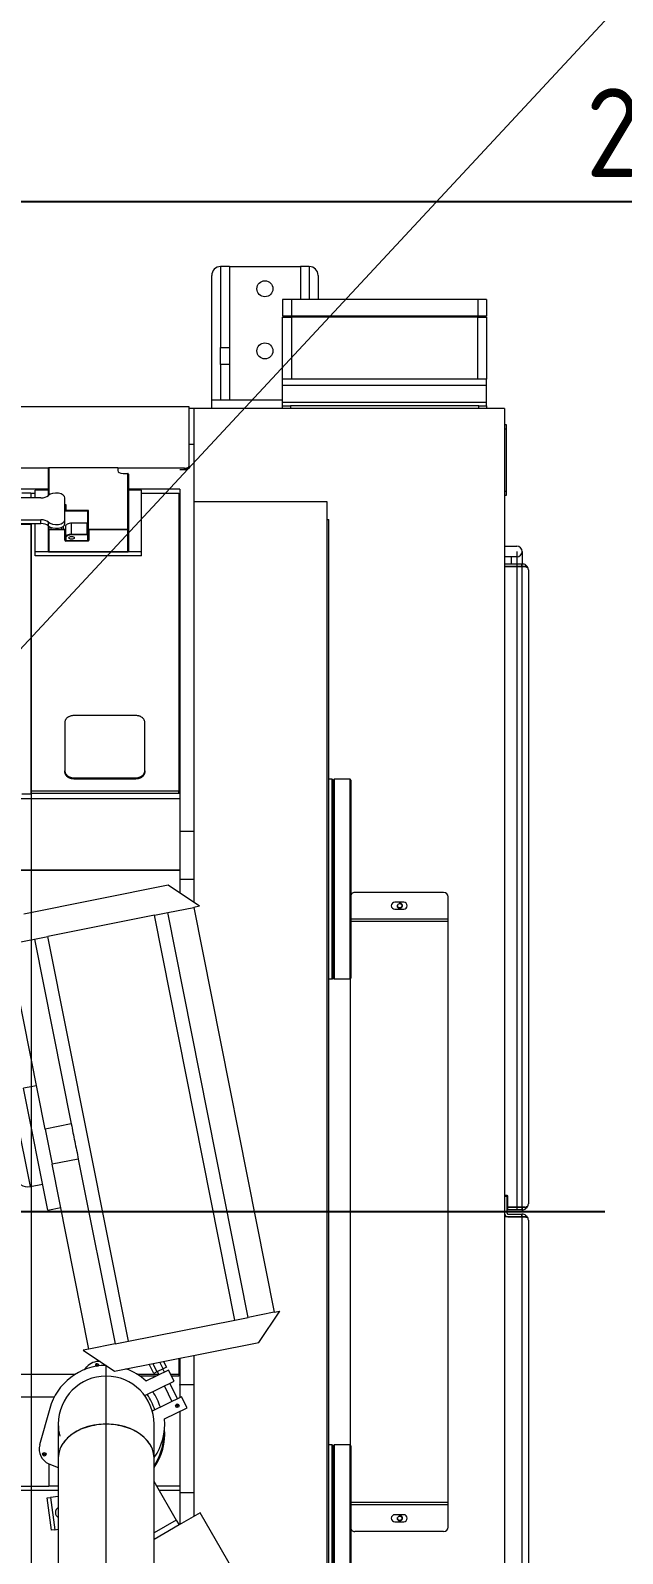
# Model space of a CAD drawing. Extents: x -681219 to -550379, y -242630 to -158199.
# Drawn here: x -588520 to -587852, y -222651 to -220936 of the extents above; entities that cross this region are included whole.
import ezdxf
from ezdxf.lldxf.tags import DXFTag

# ---------------------------------------------------------------- set-up
doc = ezdxf.new("R2010")
doc.units = 0
doc.header["$LTSCALE"] = 1000
doc.linetypes.add('DASHED', pattern=[0.75, 0.5, -0.25])
doc.layers.get('0').update_dxf_attribs({"linetype": 'CONTINUOUS'})
doc.layers.get('Defpoints').update_dxf_attribs({"linetype": 'CONTINUOUS'})
doc.layers.add('center', color=253, linetype='CENTER2')
doc.layers.add('DIM', color=7, linetype='CONTINUOUS', lineweight=18)
doc.layers.add('famsun', color=7, linetype='CONTINUOUS', lineweight=0)
doc.styles.add('ISOCP', font='isocp.shx', dxfattribs={"bigfont": 'gbcbig.shx'})
tags = doc.linetypes.add('CENTER2', pattern=[28.575, 19.05, -3.175, 3.175, -3.175]).pattern_tags.tags
tags[10:11] = [DXFTag(74, 4), DXFTag(75, 0), DXFTag(340, '0'), DXFTag(46, 0.0), DXFTag(50, 0.0), DXFTag(44, 0.0), DXFTag(45, 0.0)]
tags[8:9] = [DXFTag(74, 4), DXFTag(75, 0), DXFTag(340, '0'), DXFTag(46, 0.0), DXFTag(50, 0.0), DXFTag(44, 0.0), DXFTag(45, 0.0)]
tags[6:7] = [DXFTag(74, 4), DXFTag(75, 0), DXFTag(340, '0'), DXFTag(46, 0.0), DXFTag(50, 0.0), DXFTag(44, 0.0), DXFTag(45, 0.0)]
tags[4:5] = [DXFTag(74, 4), DXFTag(75, 0), DXFTag(340, '0'), DXFTag(46, 0.0), DXFTag(50, 0.0), DXFTag(44, 0.0), DXFTag(45, 0.0)]
doc.dimstyles.new('STD2', dxfattribs={"dimscale": 40, "dimtxt": 2.5, "dimasz": 2.5, "dimexe": 1, "dimexo": 0.7, "dimgap": 0.7, "dimtad": 1, "dimdec": 0, "dimdsep": 46, "dimtxsty": 'ISOCP', "dimcen": 2.5, "dimadec": 1, "dimazin": 2, "dimtfac": 1, "dimtdec": 0, "dimtmove": 0, "dimatfit": 3, "dimfxl": 0, "dimarcsym": 0})

# ---------------------------------------------------------------- blocks, each defined once
blk = doc.blocks.new('CYPZ04001A0001XY_A_CYPZ1000_V_1')
at = {"color": 0, "linetype": 'ByBlock', "lineweight": -2}
for p, q in [((-634.5, 1216), (-634.5, 173.8)), ((-1083.5, -905), (-1083.5, 905)), ((-883.5, 800), (-883.5, -800)), ((-885.5, 780), (-885.5, -780)), ((-1110.5, 9.3), (-1110.5, 723.2)), ((-1103.7, 727), (-1103.7, 5.5)), ((-863.1, 551), (-740.6, 338.8)), ((-910.5, 263.5), (-910.5, 486.5)), ((-909.5, 487.5), (-909.5, 262.5)), ((-891.5, 262.5), (-891.5, 487.5)), ((-890.5, 263.5), (-890.5, 486.5)), ((-890.5, 486.5), (-890.5, 263.5)), ((-889.5, 487.5), (-889.5, 262.5)), ((-688.5, 453.9), (-688.5, 365.5)), ((-580.5, 365.5), (-580.5, 453.9)), ((-716.8, 352.6), (-699.5, 362.6)), ((-713.6, 347), (-688.5, 361.5)), ((-699.5, 362.6), (-688.5, 368.9)), ((-688.5, 365.5), (-688.5, 277.1)), ((-580.5, 277.1), (-580.5, 365.5)), ((-1020, 355), (-1020, 330)), ((-1015, 360), (-915, 360)), ((-960, 349), (-970, 349)), ((-740.6, 338.8), (-716.8, 352.6)), ((-717.5, 316.5), (-717.5, 352.2)), ((-713.6, 347), (-716.8, 352.6)), ((-689.8, 305.7), (-713.6, 347)), ((-576.7, 358), (-580.5, 357.5)), ((-576.7, 358), (-572.7, 358.6)), ((-571.9, 321.7), (-576.7, 358)), ((-572.7, 358.6), (-567.9, 322.2)), ((-1020, 330), (-1020, 327.4)), ((-1020, 330), (-910.5, 330)), ((-1020, 327.4), (-1020, -327.4)), ((-1020, 327.4), (-910.5, 327.4)), ((-970, 341), (-960, 341)), ((-733.5, 316.5), (-733.5, 343)), ((-733.5, 194.9), (-733.5, 316.5)), ((-733.5, 316.5), (-717.5, 316.5)), ((-717.5, 224.7), (-717.5, 316.5)), ((-717.5, 313.8), (-694.4, 313.8)), ((-580.5, 320.6), (-571.9, 321.7)), ((-580.5, 313.8), (696.5, 313.8)), ((-567.9, 322.2), (-571.9, 321.7)), ((-717.5, 308.8), (-691.5, 308.8)), ((-689.8, 305.7), (-688.5, 306.4)), ((-688.5, 303.5), (-689.8, 305.7)), ((-580.5, 308.8), (-570, 308.8)), ((695.5, 308.8), (-570, 308.8)), ((-570, 283.7), (-570, 308.8)), ((-688.5, 277.3), (-688.5, 238.9)), ((-569.9, 283.7), (-580.5, 288)), ((-580.5, 238.9), (-580.5, 277.3)), ((-910.5, 263.5), (-909.5, 262.5)), ((-910, 263), (-910, -263)), ((-909.5, 262.5), (-891.5, 262.5)), ((-891.5, 262.5), (-890.5, 263.5)), ((-890.5, 263.5), (-889.5, 262.5)), ((-889.5, 262.5), (-885.5, 262.5)), ((-570.9, 221.3), (-559.5, 262.4)), ((-700.2, 233.2), (-725.8, 220.7)), ((-719.6, 208.1), (-686.5, 224.3)), ((-725.8, 220.7), (-719.6, 208.1)), ((-717.5, 195), (-717.5, 209.1)), ((-714.9, 210.4), (-706.4, 193)), ((-678, 206.9), (-711.1, 190.7)), ((-700.1, 196.1), (-708.6, 213.5)), ((-390.7, 208.4), (-576, 208.4)), ((-733.5, 161.5), (-733.5, 194.9)), ((-733.5, 194.9), (-717.5, 194.9)), ((-717.5, 195), (-717.5, 194.2)), ((-717.5, 164.7), (-717.5, 194.9)), ((-711.1, 190.7), (-704.9, 178.1)), ((-704.9, 178.1), (-679.4, 190.6)), ((-644, 179.3), (-806.8, 146.9)), ((-716.5, 182.6), (-716.5, 185)), ((-716.5, 185), (-708.3, 185)), ((-716.5, 164.9), (-716.5, 182.6)), ((-707.2, 182.6), (-716.5, 182.6)), ((-702.5, 174.8), (-698.9, 176.6)), ((-699.3, 168.3), (-702.5, 174.8)), ((-700.2, 180.4), (-698.4, 176.8)), ((-698.9, 176.6), (-691.7, 180.1)), ((-698.9, 176.6), (-695.2, 169.1)), ((-692.2, 179.9), (-693.9, 183.5)), ((-668.9, 182.6), (-693.5, 182.6)), ((-691.7, 180.1), (-688.1, 181.9)), ((-687.1, 170.7), (-691.7, 180.1)), ((-690.8, 185), (-672.6, 185)), ((-688.1, 181.9), (-683.1, 171.6)), ((-608.7, 155.8), (-644, 179.3)), ((-609.9, 177.7), (-612.6, 174.5)), ((-415.5, 182.6), (-600.1, 182.6)), ((-716.5, 170), (-717.5, 170)), ((-644.5, 148.6), (-615.1, 154.5)), ((-615.1, 154.5), (-608.7, 155.8)), ((-615.1, 154.5), (-573.7, -53.7)), ((-806.8, 146.9), (-830.4, 111.7)), ((-659.6, 145.6), (-779.6, 121.8)), ((-644.5, 148.6), (-659.6, 145.6)), ((-659.6, 145.6), (-568.8, -310.4)), ((-603.1, -59.5), (-644.5, 148.6)), ((-779.6, 121.8), (-794.6, 118.8)), ((-779.6, 121.8), (-688.9, -334.3)), ((-824, 112.9), (-830.4, 111.7)), ((-824, 112.9), (-794.6, 118.8)), ((-733.3, -343.1), (-824, 112.9)), ((-794.6, 118.8), (-703.9, -337.3)), ((-1109, 5.5), (-1109.3, 5.5)), ((-1109.3, 5.5), (-1108.3, 5.5)), ((-1108.3, 5.5), (-1109, 5.5)), ((-1108.3, 5.5), (-1109, 5)), ((-1107.6, 5.8), (-1108.2, 5.8)), ((-1107.8, 5.5), (-1108.2, 5.8)), ((-1106.8, 5.8), (-1108.2, 4.2)), ((-1108.2, 4.2), (-1107.8, 3.8)), ((-1103.7, 5.5), (-1107.8, 5.5)), ((-1107.8, 3.8), (-1106.5, 5.5)), ((-1106.5, 5.5), (-1103.7, 5.5)), ((-1103.7, 5.5), (-1083.5, 5.5)), ((-1103.7, 5.5), (-1103.7, 2.5)), ((-1103.7, 5.5), (-1103, 5.5)), ((-1103.7, 2.5), (-1103, 2.5)), ((-1103, 5.5), (-1103, 2.5)), ((-1087.5, 5.5), (-1103, 5.5)), ((-1087.5, 2.5), (-1103, 2.5)), ((-1086.5, 1.5), (-1086.5, -17.5)), ((-1110.5, -723.2), (-1110.5, -9.3)), ((-1109.3, -5.5), (-1108.3, -5.5)), ((-1109, -5.5), (-1109.3, -5.5)), ((-1108.3, -5.5), (-1109, -5)), ((-1108.3, -5.5), (-1109, -5.5)), ((-1107.8, -3.8), (-1108.2, -4.2)), ((-1106.8, -5.8), (-1108.2, -4.2)), ((-1108.2, -5.8), (-1107.8, -5.5)), ((-1107.6, -5.8), (-1108.2, -5.8)), ((-1107.8, -3.8), (-1106.5, -5.5)), ((-1103.7, -5.5), (-1107.8, -5.5)), ((-1106.5, -5.5), (-1103.7, -5.5)), ((-1103.7, -5.5), (-1103.7, -2.5)), ((-1103, -2.5), (-1103.7, -2.5)), ((-1103, -5.5), (-1103.7, -5.5)), ((-1103.7, -5.5), (-1103.7, -727)), ((-1087.5, -5.5), (-1103.7, -5.5)), ((-1103, -2.5), (-1087.5, -2.5)), ((-1103, -5.5), (-1103, -2.5)), ((-1103, -5.5), (-1087.5, -5.5)), ((-1097.5, -744), (-1097.5, -2.5)), ((-1087.5, -2.5), (-1087.5, -5.5)), ((-1087.5, -5.5), (-1087.5, -17.5)), ((-568.7, -2), (-583.4, -4.9)), ((-568.7, -2), (-541.4, -139.3)), ((-1086.5, -18.5), (-1086.5, -17.5)), ((-1086.5, -17.5), (-1083.5, -17.5)), ((-1086.5, -18.5), (-1083.5, -18.5)), ((-549.1, -28.7), (-562.8, -31.4)), ((-549.1, -28.7), (-533.5, -107.1)), ((-603.1, -59.5), (-573.7, -53.7)), ((-565.8, -93.4), (-573.7, -53.7)), ((-595.2, -99.3), (-565.8, -93.4)), ((-553.8, -307.4), (-595.2, -99.3)), ((-565.8, -93.4), (-524.4, -301.6)), ((-556.1, -142.2), (-541.4, -139.3)), ((-909.5, -262.5), (-910.5, -263.5)), ((-910.5, -486.5), (-910.5, -263.5)), ((-909.5, -262.5), (-909.5, -487.5)), ((-891.5, -262.5), (-909.5, -262.5)), ((-891.5, -487.5), (-891.5, -262.5)), ((-890.5, -263.5), (-891.5, -262.5)), ((-889.5, -262.5), (-890.5, -263.5)), ((-890.5, -486.5), (-890.5, -263.5)), ((-890.5, -263.5), (-890.5, -486.5)), ((-889.5, -262.5), (-889.5, -487.5)), ((-885.5, -262.5), (-889.5, -262.5)), ((-553.8, -307.4), (-568.8, -310.4)), ((-524.4, -301.6), (-553.8, -307.4)), ((-688.9, -334.3), (-568.8, -310.4)), ((-1020, -327.4), (-1020, -330)), ((-1020, -327.4), (-910.5, -327.4)), ((-1020, -330), (-1020, -355)), ((-1020, -330), (-910.5, -330)), ((-960, -341), (-970, -341)), ((-739.7, -344.4), (-733.3, -343.1)), ((-733.5, -343.2), (-733.5, -342.2)), ((-703.9, -337.3), (-733.3, -343.1)), ((-704.4, -368), (-541.6, -335.6)), ((-688.9, -334.3), (-703.9, -337.3)), ((-1015, -360), (-915, -360)), ((-970, -349), (-960, -349)), ((-739.7, -344.4), (-704.4, -368)), ((-733.5, -374.5), (-733.5, -348.5)), ((-717.5, -374.5), (-717.5, -359.2)), ((-733.5, -428.5), (-733.5, -374.5)), ((-733.5, -374.5), (-717.5, -374.5)), ((-717.5, -428.5), (-717.5, -374.5)), ((575.5, -384.9), (-717.5, -384.9)), ((575.5, -385.3), (-717.5, -385.3)), ((-733.5, -864.7), (-733.5, -428.5)), ((-733.5, -428.5), (-717.5, -428.5)), ((-717.5, -814.4), (-717.5, -428.5)), ((-446.1, -465.8), (-717.5, -465.8)), ((-717.5, -471.6), (-549.5, -471.6)), ((-549.5, -471.7), (-716.5, -471.7)), ((-716.5, -471.7), (-716.5, -474.6)), ((-716.5, -809.7), (-716.5, -474.6)), ((-549.5, -474.6), (-716.5, -474.6)), ((-549.5, -775.6), (-549.5, -470.8)), ((-549.5, -470.8), (-539.5, -470.8)), ((-549.5, -775.6), (-549.5, -474.6)), ((-910.5, -486.5), (-909.5, -487.5)), ((-909.5, -487.5), (-891.5, -487.5)), ((-891.5, -487.5), (-890.5, -486.5)), ((-890.5, -486.5), (-889.5, -487.5)), ((-889.5, -487.5), (-885.5, -487.5)), ((-678, -497.1), (-678, -495.8)), ((-678, -497.1), (-678, -551.7)), ((-598, -487.8), (-668, -487.8)), ((-668, -487.8), (-668, -489.1)), ((-598, -489.1), (-668, -489.1)), ((-598, -489.1), (-598, -487.8)), ((-588, -495.8), (-588, -497.1)), ((-588, -551.7), (-588, -497.1)), ((-668, -559.2), (-598, -559.2)), ((-1109.3, -727), (-1108.3, -727)), ((-1109, -727), (-1109.3, -727)), ((-1108.3, -727), (-1109, -727.5)), ((-1108.3, -727), (-1109, -727)), ((-1106.8, -726.7), (-1108.2, -728.3)), ((-1107.8, -727), (-1108.2, -726.7)), ((-1107.6, -726.7), (-1108.2, -726.7)), ((-1108.2, -728.3), (-1107.8, -728.7)), ((-1107.8, -728.7), (-1106.5, -727)), ((-1103.7, -727), (-1107.8, -727)), ((-1106.5, -727), (-1103.7, -727)), ((-1103.7, -727), (-1103, -727)), ((-1103.7, -727), (-1103.7, -730)), ((-1103.7, -727), (-1083.5, -727)), ((-1103.7, -730), (-1103, -730)), ((-1103.5, -744), (-1103.5, -730)), ((-1103, -727), (-1103, -730)), ((-1083.5, -727), (-1103, -727)), ((-1083.5, -730), (-1103, -730)), ((-1091.5, -730), (-1091.5, -738)), ((-1097.5, -738), (-1083.5, -738)), ((-1083.5, -750), (-1097.5, -750)), ((-717.5, -747.3), (-716.5, -747.3)), ((-717.5, -750), (-716.5, -750)), ((-674.5, -739.3), (-674.5, -743.6)), ((-674.5, -739.3), (-554.5, -739.3)), ((-674.5, -743.6), (-674.5, -813.1)), ((-674.5, -743.6), (-554.5, -743.6)), ((-659.5, -768.8), (-659.5, -744.3)), ((-570, -743.6), (-659, -743.6)), ((-659, -743.6), (-659, -768.5)), ((-570, -768.5), (-570, -743.6)), ((-569.5, -744.3), (-569.5, -768.8)), ((-554.5, -739.3), (-554.5, -743.6)), ((-554.5, -743.6), (-554.5, -775.6)), ((-659.5, -831.3), (-659.5, -768.8)), ((-659, -768.5), (-615, -768.5)), ((-659, -768.5), (-659, -769.2)), ((-659, -769.2), (-659, -832)), ((-614.5, -769.2), (-659, -769.2)), ((-615, -768.5), (-615, -756.7)), ((-614.5, -756.9), (-614.5, -769.2)), ((-614.5, -769.2), (-614.5, -790.3)), ((-614, -755.8), (-589, -755.8)), ((-614, -755.8), (-614, -756.5)), ((-614, -756.5), (-614, -763.5)), ((-589, -756.5), (-614, -756.5)), ((-614, -763.5), (-614, -777.6)), ((-613.5, -776.1), (-613.5, -763.9)), ((-613, -762.9), (-595.5, -762.9)), ((-613, -763.6), (-613, -762.9)), ((-595.5, -763.6), (-613, -763.6)), ((-613, -763.6), (-613, -775.9)), ((-595.5, -763.6), (-595.5, -762.9)), ((-595.5, -763.6), (-595.5, -775.9)), ((-589, -755.8), (-589, -756.5)), ((-589, -759.4), (-589, -756.5)), ((-588.5, -769.2), (-588.5, -756.9)), ((-588.5, -772.1), (-588.5, -769.2)), ((-585.7, -769.2), (-588.5, -769.2)), ((-588, -756.7), (-588, -768.5)), ((-588, -768.5), (-570, -768.5)), ((-586, -772.4), (-586, -769.8)), ((-584, -768.7), (-584, -771.3)), ((-572, -768.7), (-584, -768.7)), ((-572, -771.3), (-572, -768.7)), ((-570, -769.2), (-570.3, -769.2)), ((-570, -769.2), (-570, -768.5)), ((-570, -769.8), (-570, -769.2)), ((-570, -769.8), (-570, -772.4)), ((-569.5, -768.8), (-569.5, -772.8)), ((-883.5, -780), (-885.5, -780)), ((-614, -777.6), (-613.5, -777.6)), ((-613.5, -789.8), (-613.5, -776.1)), ((-613, -775.9), (-595.5, -775.9)), ((-588, -775.6), (-588, -779.8)), ((-588, -779.8), (-588, -804.4)), ((-569.3, -772.9), (-569.3, -777.1)), ((-560.7, -775.6), (-560.7, -779.8)), ((-494, -775.6), (-560.7, -775.6)), ((-494, -779.8), (-560.7, -779.8)), ((-883.5, -800), (-733.5, -800)), ((-717.5, -804.1), (-716.5, -804.1)), ((-614.5, -790.3), (-589.5, -790.3)), ((-588.5, -789.8), (-613.5, -789.8)), ((-589.5, -789.8), (-589.5, -790.3)), ((-589.5, -790.3), (-589.5, -796.7)), ((-589.5, -796.7), (-588, -796.7)), ((-588.5, -796.2), (-588.5, -789.8)), ((-588, -796.2), (-588.5, -796.2)), ((-560.7, -804.4), (-494, -804.4)), ((-554.5, -804.4), (-554.5, -813.1)), ((-549.5, -809.7), (-549.5, -804.1)), ((-549.5, -809.7), (-549.5, -804.1)), ((-1085.5, -812), (-1085.5, -807)), ((-1085.5, -807), (-1083.5, -807)), ((-1085.5, -882), (-1085.5, -812)), ((-1083.5, -812), (-1085.5, -812)), ((-717.5, -814), (-717.5, -814.4)), ((-717.5, -814.4), (-717.5, -814.4)), ((-717.5, -814.4), (-659.5, -814.4)), ((-674.5, -809.7), (-716.5, -809.7)), ((-674.5, -813.1), (-659.5, -813.1)), ((-570, -838.2), (-570, -807.6)), ((-569.5, -807.2), (-569.5, -838)), ((-569.5, -813.1), (-554.5, -813.1)), ((-569.5, -814.4), (-416, -814.4)), ((-549.5, -809.7), (-554.5, -809.7)), ((-549.5, -809.7), (-539.5, -809.7)), ((-728, -840.3), (-728, -838.5)), ((-728, -840.3), (-728, -907)), ((-723, -836.1), (-717.5, -836.1)), ((-723, -836.1), (-723, -837.8)), ((-723, -837.8), (-647.5, -837.8)), ((-653.5, -832), (-659, -832)), ((-647.5, -838.2), (-647.5, -835.2)), ((-647.5, -838.2), (-570, -838.2)), ((-647.4, -838.3), (-569.7, -838.3)), ((-569.5, -837.8), (-425, -837.8)), ((-733.5, -905), (-733.5, -864.7)), ((-733.5, -864.7), (-728, -864.7)), ((-1085.5, -882), (-1083.5, -882)), ((-1085.5, -887), (-1085.5, -882)), ((-1083.5, -887), (-1085.5, -887)), ((-1083.5, -905), (-733.5, -905)), ((-1063.5, -908), (-1063.5, -905)), ((-1063.5, -908), (-1063.5, -911.8)), ((-1054.5, -908), (-1063.5, -908)), ((-1054.5, -905), (-1054.5, -908)), ((-1054.5, -908), (-842.5, -908)), ((-842.5, -908), (-842.5, -905)), ((-833.5, -908), (-842.5, -908)), ((-833.5, -905), (-833.5, -908)), ((-833.5, -908), (-833.5, -911.8)), ((-753.5, -905), (-753.5, -915)), ((-733.5, -905), (-728, -905)), ((-728, -907), (-444.7, -907)), ((-1063.5, -911.8), (-1063.5, -931.2)), ((-1063.5, -911.8), (-833.5, -911.8)), ((-833.5, -911.8), (-833.5, -931.2)), ((-753.5, -915), (-833.5, -915)), ((-773.5, -954.7), (-773.5, -915)), ((-763.5, -954.7), (-763.5, -915)), ((-753.5, -915), (-753.5, -1055)), ((-1063.5, -931.2), (-1063.5, -938)), ((-1063.5, -931.2), (-833.5, -931.2)), ((-1063.5, -938), (-833.5, -938)), ((-1063.5, -1008), (-1063.5, -938)), ((-1053.5, -938), (-1053.5, -1008)), ((-843.5, -1008), (-843.5, -938)), ((-833.5, -931.2), (-833.5, -938)), ((-833.5, -938), (-833.5, -1008)), ((-773.5, -954.7), (-763.5, -954.7)), ((-773.5, -974), (-773.5, -954.7)), ((-763.5, -954.7), (-763.5, -974)), ((-773.5, -1065), (-773.5, -974)), ((-763.5, -974), (-773.5, -974)), ((-763.5, -1065), (-763.5, -974)), ((-1053.5, -1008), (-1063.5, -1008)), ((-1063.5, -1028), (-1063.5, -1009)), ((-1063.5, -1009), (-1053.5, -1009)), ((-1053.5, -1008), (-843.5, -1008)), ((-1053.5, -1028), (-1053.5, -1009)), ((-1053.5, -1009), (-843.5, -1009)), ((-873.5, -1009), (-873.5, -1008)), ((-863.5, -1009), (-863.5, -1008)), ((-853.5, -1009), (-853.5, -1008)), ((-833.5, -1008), (-843.5, -1008)), ((-843.5, -1028), (-843.5, -1009)), ((-843.5, -1009), (-833.5, -1009)), ((-833.5, -1028), (-833.5, -1009)), ((-1063.5, -1028), (-1053.5, -1028)), ((-1053.5, -1028), (-843.5, -1028)), ((-873.5, -1055), (-873.5, -1028)), ((-863.5, -1065), (-863.5, -1028)), ((-853.5, -1065), (-853.5, -1028)), ((-843.5, -1028), (-833.5, -1028)), ((-863.5, -1065), (-853.5, -1065)), ((-773.5, -1065), (-853.5, -1065)), ((-773.5, -1065), (-763.5, -1065))]:
    blk.add_line(p, q, dxfattribs=at)
for centre, radius in [((-965.5, 345), 2.46), ((-564.7, 273), 2), ((-564.7, 273), 1), ((-714.7, 218.3), 2), ((-714.7, 218.3), 1), ((-624.3, 173), 1), ((-965.5, -345), 2.46), ((-813.5, -970), 9), ((-813.5, -1040), 9)]:
    blk.add_circle(centre, radius, dxfattribs=at)
for centre, radius, start, end in [((-1015, 355), 5, 90, 180), ((-970, 345), 4, 90, 270), ((-965.5, 345), 3, 345, 285), ((-960, 345), 4, 270, 90), ((-915, 355), 5, 25.8419, 90), ((-583.7, 338.6), 6.5, 0, 60.4145), ((-583.7, 338.6), 6.5, 299.5855, 0), ((-634.5, 250), 66, 144.9032, 184.8131), ((-634.5, 238.9), 66, 145.3688, 185.0158), ((-634.5, 250), 65, 146.1778, 179.6684), ((-576.7, 267.2), 17.8, 344.5527, 67.562), ((-634.5, 238.9), 54, 0, 14.4849), ((-634.5, 238.9), 54, 180, 359.9889), ((-634.5, 238.9), 54, 180, 0), ((-634.5, 238.9), 64, 197.3426, 214.7721), ((-634.5, 238.9), 57, 196.2625, 215.8523), ((-634.5, 238.9), 66, 270.0517, 344.5527), ((-634.5, 238.9), 66, 227.0989, 250.296), ((-626.1, 186.2), 17.8, 264.5369, 319.0145), ((-624.3, 173), 2, 167.1275, 0), ((-624.3, 173), 2, 0, 30.379), ((-1103.7, 9.3), 6.8, 180, 213.9745), ((-1103.7, 9.3), 6.8, 213.9745, 219.28), ((-1108.5, 5.5), 0.468, 50.9183, 174.0563), ((-1103.7, 9.3), 6.8, 219.28, 228.5303), ((-1103.7, 9.3), 6.8, 233.2887, 270), ((-1087.5, 1.5), 4, 0, 90), ((-1087.5, 1.5), 1, 0, 90), ((-1103.7, -9.3), 6.8, 146.0255, 180), ((-1103.7, -9.3), 6.8, 140.72, 146.0255), ((-1103.7, -9.3), 6.8, 131.4697, 140.72), ((-1108.5, -5.5), 0.468, 185.9445, 309.0809), ((-1103.7, -9.3), 6.8, 90, 126.7113), ((-1086.5, -17.5), 1, 180, 270), ((-546.2, -43.4), 15, 11.25, 101.25), ((-970, -345), 4, 90, 270), ((-965.5, -345), 3, 345, 285), ((-960, -345), 4, 270, 90), ((-1015, -355), 5, 180, 270), ((-915, -355), 5, 270, 334.1581), ((-1103.7, -723.2), 6.8, 180, 213.9745), ((-1103.7, -723.2), 6.8, 213.9745, 219.28), ((-1108.5, -727), 0.468, 50.9183, 174.0563), ((-1103.7, -723.2), 6.8, 219.28, 228.5303), ((-1103.7, -723.2), 6.8, 233.2887, 270), ((-1097.5, -744), 6, 90, 270), ((-863.5, -1055), 10, 180, 270), ((-763.5, -1055), 10, 270, 0)]:
    blk.add_arc(centre, radius, start, end, dxfattribs=at)
for centre, major_axis, ratio, start_param, end_param in [((-634.5, 277.1), (-54, 0), 0.707107, 0, 3.141593), ((-1103.7, 9.3), (6.8, 0), 0.999474, 3.141593, 3.734559), ((-1103.7, -9.3), (6.8, 0), 0.999474, 2.548626, 3.141593), ((-1103.7, -723.2), (6.8, 0), 0.999474, 3.141593, 3.734559), ((-659, -744.3), (0, 0.69), 0.724729, 0, 1.570796), ((-570, -744.3), (0, -0.69), 0.724729, 1.570796, 3.141593), ((-659, -768.8), (0.5, 0), 0.534931, 1.570796, 3.141593), ((-659, -768.8), (-0.5, 0), 0.844896, 0.000002, 1.570796), ((-614, -756.7), (1, 0), 0.844896, 1.570796, 3.141593), ((-615, -756.9), (-0.5, 0), 0.534931, 3.141593, 4.712389), ((-615, -768.8), (-0.48, 0.48), 0.289952, 3.423806, 4.994602), ((-614, -756.9), (-0.5, 0), 0.844896, 4.712389, 6.283185), ((-613, -763.5), (-1, 0), 0.534931, 4.712389, 6.283185), ((-613, -763.5), (1, 0), 0.534931, 3.141593, 4.18879), ((-613, -763.9), (0.5, 0), 0.534931, 1.570796, 3.141595), ((-595.5, -759.4), (-6.5, 0), 0.534931, 1.570796, 3.141593), ((-595.5, -759.9), (7, 0), 0.534931, 4.712389, 6.283185), ((-589, -756.7), (1, 0), 0.844896, 0, 1.570796), ((-589, -756.9), (0.5, 0), 0.844896, 0, 1.570796), ((-589, -759.9), (0.5, 0), 0.844896, 0, 1.570796), ((-588, -756.9), (-0.5, 0), 0.534931, 4.712389, 6.283185), ((-588, -768.8), (-0.48, -0.48), 0.289952, 4.430176, 6.000972), ((-578, -775.6), (10, 0), 0.534931, 0.523599, 3.141593), ((-584, -769.8), (-2, 0), 0.534931, 4.712389, 6.283185), ((-572, -769.8), (-2, 0), 0.534931, 3.141593, 4.712389), ((-570, -768.8), (0.5, 0), 0.534931, 0, 1.570796), ((-570, -768.8), (-0.5, 0), 0.844896, 1.570796, 3.141593), ((-614, -778.1), (0.5, 0), 0.844896, 1.570796, 3.141593), ((-613, -776.1), (0.5, 0), 0.534931, 1.570796, 3.141595), ((-595.5, -772.1), (-7, 0), 0.534931, 1.570796, 3.141593), ((-578, -779.8), (10, 0), 0.534931, 0.523599, 3.141593), ((-560.7, -770.2), (-10, 0), 0.534931, 0.523599, 1.570796), ((-560.7, -774.5), (10, 0), 0.534931, 3.665191, 4.712389), ((-578, -804.4), (-10, 0), 0.534931, 0, 2.617994), ((-560.7, -809.8), (-10, 0), 0.534931, 4.712389, 5.759587), ((-659, -831.3), (0, 0.69), 0.724729, 1.570796, 3.141593), ((-653.5, -835.2), (6, 0), 0.534931, 0, 1.570796), ((-647, -837.8), (0.48, 0.48), 0.289952, 2.85938, 3.423806), ((-570, -837.8), (-0.438, 0.438), 0.550446, 2.073982, 3.644778)]:
    blk.add_ellipse(centre, major_axis=major_axis, ratio=ratio, start_param=start_param, end_param=end_param, dxfattribs=at)
blk.add_ellipse((-595.5, -759.4), major_axis=(-3, 0), ratio=0.534931, dxfattribs=at)
blk.add_rational_spline([(-688.5, 277.3), (-688.5, 201), (-580.5, 200.9), (-580.5, 277.3)], [1, 0.333477589004, 0.333333364548, 0.999567326631], degree=3, dxfattribs=at)
for points, knots in [([(-1107.9, 5.7), (-1108, 5.7), (-1108, 5.7), (-1108.1, 5.6), (-1108.2, 5.6), (-1108.3, 5.5)], [0.7198447, 0.7198447, 0.7198447, 0.7198447, 0.75, 0.75, 1, 1, 1, 1]), ([(-1107.9, 5.7), (-1108, 5.7), (-1108, 5.7), (-1108.1, 5.6), (-1108.2, 5.6), (-1108.3, 5.5)], [0.7183909, 0.7183909, 0.7183909, 0.7183909, 0.75, 0.75, 1, 1, 1, 1]), ([(-595.2, -99.3), (-595.9, -96), (-596.5, -92.6), (-597.7, -86), (-599, -79.4), (-600.4, -72.8), (-601.8, -66.1), (-602.5, -62.8), (-603.1, -59.5)], [0, 0, 0, 0, 0.25, 0.25, 0.5, 0.75, 0.75, 1, 1, 1, 1]), ([(-678, -495.8), (-678, -495.3), (-677.9, -494.8), (-677.7, -494), (-677.7, -493.7), (-677.5, -493.2), (-677.4, -493), (-677, -492.3), (-676.7, -491.8), (-676, -490.9), (-675.5, -490.5), (-674.6, -489.8), (-674.1, -489.4), (-673.3, -489), (-673, -488.9), (-672.4, -488.6), (-671.8, -488.4), (-671.2, -488.2), (-670.6, -488.1), (-670.3, -488), (-669.3, -487.8), (-668.7, -487.8), (-668, -487.8)], [0, 0, 0, 0, 0.125, 0.125, 0.1875, 0.1875, 0.25, 0.25, 0.375, 0.375, 0.5, 0.5, 0.625, 0.625, 0.6875, 0.6875, 0.75, 0.8125, 0.8125, 0.875, 0.875, 1, 1, 1, 1]), ([(-668, -489.1), (-668.7, -489.1), (-669.3, -489.1), (-670.3, -489.3), (-670.6, -489.3), (-671.2, -489.5), (-671.5, -489.6), (-672.4, -489.9), (-673, -490.1), (-673.8, -490.6), (-674.1, -490.7), (-674.6, -491.1), (-674.8, -491.2), (-675.5, -491.8), (-675.9, -492.2), (-676.5, -492.8), (-676.7, -493.1), (-677, -493.5), (-677.3, -494), (-677.5, -494.5), (-677.7, -495), (-677.7, -495.3), (-677.9, -496), (-678, -496.6), (-678, -497.1)], [0, 0, 0, 0, 0.125, 0.125, 0.1875, 0.1875, 0.25, 0.25, 0.375, 0.375, 0.4375, 0.4375, 0.5, 0.5, 0.625, 0.625, 0.6875, 0.6875, 0.75, 0.8125, 0.8125, 0.875, 0.875, 1, 1, 1, 1]), ([(-598, -487.8), (-597.3, -487.8), (-596.7, -487.8), (-595.7, -488), (-595.4, -488.1), (-594.8, -488.2), (-594.5, -488.3), (-593.6, -488.6), (-593, -488.8), (-592.2, -489.3), (-591.9, -489.4), (-591.4, -489.8), (-591.2, -490), (-590.5, -490.5), (-590.1, -490.9), (-589.5, -491.6), (-589.3, -491.8), (-589, -492.3), (-588.7, -492.7), (-588.5, -493.2), (-588.3, -493.7), (-588.3, -494), (-588.1, -494.8), (-588, -495.3), (-588, -495.8)], [0, 0, 0, 0, 0.125, 0.125, 0.1875, 0.1875, 0.25, 0.25, 0.375, 0.375, 0.4375, 0.4375, 0.5, 0.5, 0.625, 0.625, 0.6875, 0.6875, 0.75, 0.8125, 0.8125, 0.875, 0.875, 1, 1, 1, 1]), ([(-588, -497.1), (-588, -496.6), (-588.1, -496), (-588.3, -495.3), (-588.3, -495), (-588.5, -494.5), (-588.6, -494.3), (-589, -493.5), (-589.3, -493.1), (-590, -492.2), (-590.5, -491.8), (-591.4, -491), (-591.9, -490.7), (-592.7, -490.3), (-593, -490.1), (-593.6, -489.9), (-594.2, -489.7), (-594.8, -489.5), (-595.4, -489.3), (-595.7, -489.3), (-596.7, -489.1), (-597.3, -489.1), (-598, -489.1)], [0, 0, 0, 0, 0.125, 0.125, 0.1875, 0.1875, 0.25, 0.25, 0.375, 0.375, 0.5, 0.5, 0.625, 0.625, 0.6875, 0.6875, 0.75, 0.8125, 0.8125, 0.875, 0.875, 1, 1, 1, 1]), ([(-678, -551.7), (-678, -552.2), (-677.9, -552.7), (-677.7, -553.4), (-677.7, -553.6), (-677.5, -554.1), (-677.4, -554.3), (-677, -555), (-676.7, -555.5), (-676.1, -556.1), (-675.9, -556.3), (-675.5, -556.7), (-675.3, -556.8), (-674.6, -557.4), (-674.1, -557.7), (-673.3, -558.1), (-673, -558.2), (-672.4, -558.5), (-671.8, -558.7), (-671.2, -558.8), (-670.6, -559), (-670.3, -559), (-669.3, -559.2), (-668.7, -559.2), (-668, -559.2)], [0, 0, 0, 0, 0.125, 0.125, 0.1875, 0.1875, 0.25, 0.25, 0.375, 0.375, 0.4375, 0.4375, 0.5, 0.5, 0.625, 0.625, 0.6875, 0.6875, 0.75, 0.8125, 0.8125, 0.875, 0.875, 1, 1, 1, 1]), ([(-598, -559.2), (-597.3, -559.2), (-596.7, -559.2), (-595.7, -559), (-595.4, -559), (-594.8, -558.8), (-594.5, -558.8), (-593.6, -558.5), (-593, -558.2), (-592.2, -557.8), (-591.9, -557.7), (-591.4, -557.4), (-591.2, -557.2), (-590.5, -556.7), (-590.1, -556.3), (-589.5, -555.7), (-589.3, -555.5), (-589, -555), (-588.7, -554.6), (-588.5, -554.1), (-588.3, -553.6), (-588.3, -553.4), (-588.1, -552.7), (-588, -552.2), (-588, -551.7)], [0, 0, 0, 0, 0.125, 0.125, 0.1875, 0.1875, 0.25, 0.25, 0.375, 0.375, 0.4375, 0.4375, 0.5, 0.5, 0.625, 0.625, 0.6875, 0.6875, 0.75, 0.8125, 0.8125, 0.875, 0.875, 1, 1, 1, 1]), ([(-1107.9, -726.8), (-1108, -726.8), (-1108, -726.8), (-1108.1, -726.9), (-1108.2, -726.9), (-1108.3, -727)], [0.7183909, 0.7183909, 0.7183909, 0.7183909, 0.75, 0.75, 1, 1, 1, 1]), ([(-613.5, -763.8), (-613.5, -763.8), (-613.5, -763.8), (-613.5, -763.8), (-613.5, -763.9), (-613.5, -763.9)], [0.3282695, 0.3282695, 0.3282695, 0.3282695, 0.4180172, 0.7635968, 1, 1, 1, 1]), ([(-728, -838.5), (-728, -838.4), (-728, -838.2), (-727.9, -838), (-727.8, -837.9), (-727.7, -837.8), (-727.7, -837.7), (-727.5, -837.5), (-727.3, -837.3), (-727, -837.1), (-726.8, -836.9), (-726.3, -836.7), (-726.1, -836.6), (-725.5, -836.4), (-725.2, -836.4), (-724.6, -836.2), (-724.3, -836.2), (-723.7, -836.1), (-723.3, -836.1), (-723, -836.1)], [0, 0, 0, 0, 0.125, 0.125, 0.1875, 0.1875, 0.25, 0.25, 0.375, 0.375, 0.5, 0.5, 0.625, 0.625, 0.75, 0.75, 0.875, 0.875, 1, 1, 1, 1]), ([(-723, -837.8), (-723.3, -837.8), (-723.7, -837.9), (-724.1, -837.9), (-724.3, -837.9), (-724.6, -838), (-724.8, -838), (-725.2, -838.1), (-725.5, -838.2), (-726, -838.3), (-726.3, -838.5), (-726.8, -838.7), (-727, -838.8), (-727.3, -839.1), (-727.5, -839.2), (-727.7, -839.5), (-727.8, -839.7), (-728, -840), (-728, -840.1), (-728, -840.3)], [0, 0, 0, 0, 0.125, 0.125, 0.1875, 0.1875, 0.25, 0.25, 0.375, 0.375, 0.5, 0.5, 0.625, 0.625, 0.75, 0.75, 0.875, 0.875, 1, 1, 1, 1])]:
    blk.add_open_spline(points, degree=3, knots=knots, dxfattribs=at)
for points in [[(-1108, -5.7), (-1108.1, -5.6), (-1108.2, -5.6), (-1108.3, -5.5)], [(-1108, -5.7), (-1108.1, -5.6), (-1108.2, -5.6), (-1108.3, -5.5)], [(-1108, -726.8), (-1108.1, -726.9), (-1108.2, -726.9), (-1108.3, -727)], [(-613.5, -763.8), (-613.5, -763.8), (-613.5, -763.8), (-613.5, -763.8)]]:
    blk.add_open_spline(points, degree=3, dxfattribs=at)
at = {"layer": 'center', "ltscale": 17.201947}
blk.add_line((-1196.6, 0), (212.5, 0), dxfattribs=at)
blk = doc.blocks.new('*D184')
at = {"layer": 'Defpoints', "color": 0, "transparency": 16777216}
for p in [(-589068.7, -221128.8), (-589068.7, -221144.3), (-586468.7, -222160.5)]:
    blk.add_point(p, dxfattribs=at)
at = {"layer": 'DIM', "color": 0, "lineweight": -2, "transparency": 16777216}
for p, q in [((-589068.7, -221116.3), (-589068.7, -221088.8)), ((-586468.7, -222132.5), (-586468.7, -221088.8)), ((-586568.7, -221128.8), (-588968.7, -221128.8))]:
    blk.add_line(p, q, dxfattribs=at)
at = {"layer": 'DIM', "color": 0, "transparency": 16777216}
for points in [[(-588968.7, -221112.2), (-588968.7, -221145.5), (-589068.7, -221128.8)], [(-586568.7, -221112.2), (-586568.7, -221145.5), (-586468.7, -221128.8)]]:
    blk.add_solid(points, dxfattribs=at)
at = {"layer": 'DIM', "color": 0, "transparency": 16777216, "insert": (-587768.7, -221050.8), "char_height": 100, "attachment_point": 5, "style": 'ISOCP'}
blk.add_mtext('2600', dxfattribs=at)

msp = doc.modelspace()

# ---------------------------------------------------------------- linework, layer by layer
at = {"layer": 'DIM', "color": 2}
msp.add_lwpolyline([(-589218.721, -221491.6983), (-588518.721, -221491.6983), (-588518.721, -223041.6983), (-589218.721, -223041.6983)], close=True, dxfattribs=at)
at = {"layer": 'famsun', "color": 8, "linetype": 'DASHED', "ltscale": 20}
msp.add_line((-600861.5764, -234881.8799), (-586468.721, -219416.6983), dxfattribs=at)

# ---------------------------------------------------------------- block references
at = {"layer": 'famsun', "rotation": 180}
msp.add_blockref('CYPZ04001A0001XY_A_CYPZ1000_V_1', (-589068.721, -222266.6983), dxfattribs=at)

# ---------------------------------------------------------------- dimensions: what is measured, and where the dimension line sits
at = {"layer": 'DIM', "color": 2}
dim = msp.add_linear_dim(base=(-589068.721, -221128.8341), p1=(-586468.721, -222160.4961), p2=(-589068.721, -221144.3427), dimstyle='STD2', override={"dimtmove": 1}, dxfattribs=at)
dim.commit()
dim.dimension.update_dxf_attribs({"geometry": '*D184', "text_midpoint": (-587768.721, -221050.8242)})

doc.saveas('drawing.dxf')
